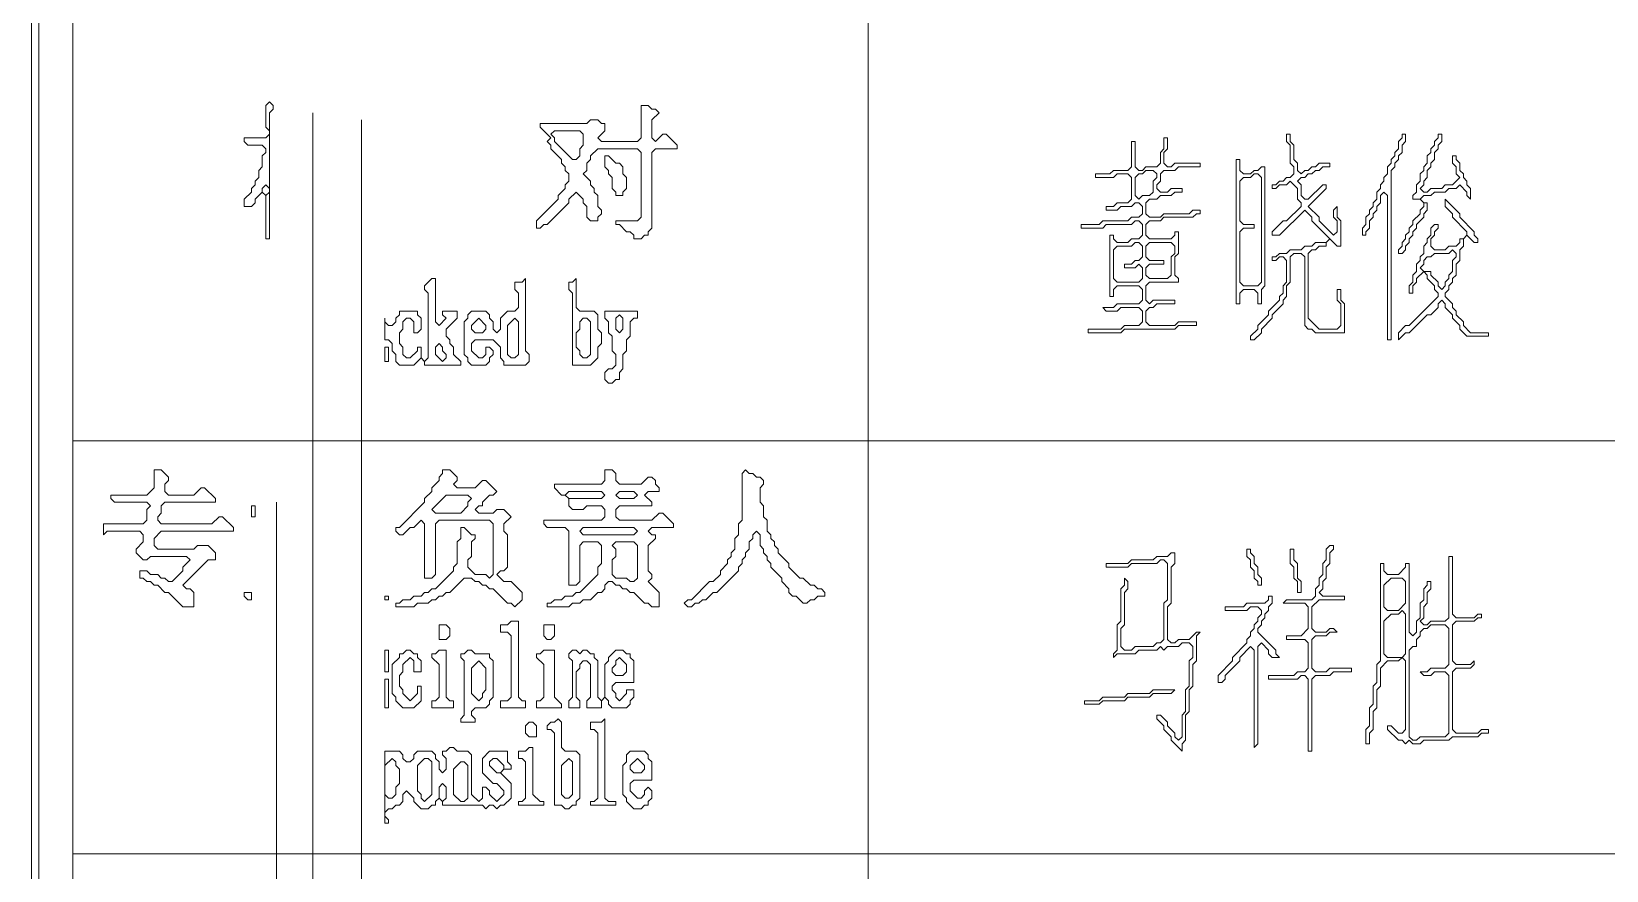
# Model space of a CAD drawing. Header units: millimetres. Extents: x 24 to 865, y 18 to 612.
# Drawn here: x 774.98 to 813.22, y 194.59 to 214.96 of the extents above; entities that cross this region are included whole.
import ezdxf

# ---------------------------------------------------------------- set-up
doc = ezdxf.new("R2010")
doc.units = ezdxf.units.MM
for name, color, linetype, lineweight in [('TRACE_CURVE', 6, 'CONTINUOUS', 0), ('TRACE_STRAIGHT', 5, 'CONTINUOUS', 0), ('TRACE_TEXT_SYMBOL', 6, 'CONTINUOUS', 0)]:
    doc.layers.add(name, color=color, linetype=linetype, lineweight=lineweight)

msp = doc.modelspace()

# ---------------------------------------------------------------- linework, layer by layer
at = {"layer": 'TRACE_CURVE', "color": 6}
msp.add_lwpolyline([(774.98, 600.7), (774.98, 28.726), (775.156, 28.726), (775.156, 600.7)], close=True, dxfattribs=at)
at = {"layer": 'TRACE_STRAIGHT', "color": 5}
for p, q in [((775.986, 601.456), (775.986, 27.883)), ((795.299, 274.996), (795.299, 175.135)), ((781.812, 212.99), (781.812, 190.395)), ((782.994, 212.815), (782.994, 187.067)), ((775.982, 205.026), (854.887, 205.026)), ((780.927, 203.533), (780.927, 180.281)), ((775.986, 194.993), (854.728, 194.993))]:
    msp.add_line(p, q, dxfattribs=at)
at = {"layer": 'TRACE_TEXT_SYMBOL', "color": 6}
for points in [[(780.761, 213.253), (780.673, 213.166), (780.673, 212.64), (780.761, 212.553), (780.761, 212.465), (780.673, 212.377), (780.148, 212.377), (780.148, 212.29), (780.235, 212.202), (780.585, 212.202), (780.673, 212.115), (780.673, 212.027), (780.585, 211.94), (780.585, 211.677), (780.498, 211.589), (780.498, 211.414), (780.41, 211.326), (780.41, 211.239), (780.323, 211.151), (780.323, 211.064), (780.148, 210.889), (780.148, 210.713), (780.323, 210.713), (780.41, 210.801), (780.41, 210.889), (780.585, 211.064), (780.673, 210.976), (780.673, 209.925), (780.761, 209.925), (780.761, 212.99), (780.848, 213.078), (780.848, 213.166)], [(787.592, 212.465), (787.679, 212.553), (788.292, 212.553), (788.38, 212.465), (788.38, 212.202), (788.292, 212.115), (788.292, 211.94), (788.205, 211.852), (788.117, 211.852), (787.679, 212.29), (787.679, 212.377)], [(808.26, 212.465), (808.26, 212.377), (808.173, 212.29), (808.173, 212.115), (808.085, 212.027), (808.085, 211.94), (807.997, 211.852), (807.997, 211.764), (807.91, 211.677), (807.91, 211.502), (807.822, 211.414), (807.822, 211.326), (807.735, 211.239), (807.735, 211.151), (807.647, 211.064), (807.647, 210.889), (807.56, 210.801), (807.56, 210.713), (807.472, 210.626), (807.472, 210.538), (807.384, 210.451), (807.384, 210.276), (807.297, 210.188), (807.297, 210.013), (807.384, 210.013), (807.384, 210.1), (807.472, 210.188), (807.472, 210.363), (807.56, 210.451), (807.56, 210.538), (807.647, 210.626), (807.647, 210.713), (807.735, 210.801), (807.735, 210.976), (807.822, 211.064), (807.91, 210.976), (807.91, 207.473), (807.997, 207.473), (807.997, 211.589), (808.085, 211.677), (808.085, 211.764), (808.173, 211.852), (808.173, 211.94), (808.26, 212.027), (808.26, 212.202), (808.348, 212.29), (808.348, 212.465)], [(788.905, 211.94), (788.905, 211.677), (788.993, 211.589), (788.993, 211.502), (789.081, 211.414), (789.081, 211.151), (789.168, 211.064), (789.168, 210.976), (789.343, 210.976), (789.343, 211.064), (789.431, 211.151), (789.431, 211.414), (789.343, 211.502), (789.343, 211.677), (789.256, 211.764), (789.168, 211.764), (788.993, 211.94)], [(801.955, 211.502), (802.042, 211.589), (802.217, 211.589), (802.305, 211.502), (802.305, 211.414), (802.217, 211.326), (802.217, 211.064), (802.13, 210.976), (801.955, 210.976), (801.867, 210.889), (801.779, 210.976), (801.779, 211.414), (801.867, 211.502)], [(804.232, 211.852), (804.232, 208.349), (804.319, 208.349), (804.319, 208.612), (804.407, 208.699), (804.669, 208.699), (804.757, 208.612), (804.757, 208.349), (804.845, 208.349), (804.845, 208.699), (804.932, 208.787), (804.932, 211.677), (804.845, 211.677), (804.757, 211.589), (804.669, 211.589), (804.582, 211.502), (804.407, 211.502), (804.319, 211.589), (804.319, 211.852)], [(804.582, 211.414), (804.669, 211.502), (804.757, 211.502), (804.845, 211.414), (804.845, 208.874), (804.757, 208.787), (804.407, 208.787), (804.319, 208.874), (804.319, 210.1), (804.407, 210.188), (804.669, 210.188), (804.669, 210.276), (804.407, 210.276), (804.319, 210.363), (804.319, 211.326), (804.407, 211.414)], [(780.585, 211.151), (780.673, 211.239), (780.761, 211.151), (780.761, 211.064), (780.673, 210.976), (780.585, 211.064)], [(801.692, 209.75), (801.779, 209.838), (801.867, 209.838), (801.955, 209.75), (801.955, 209.487), (801.867, 209.4), (801.779, 209.4), (801.692, 209.312), (801.517, 209.312), (801.517, 209.225), (801.779, 209.225), (801.867, 209.312), (801.955, 209.225), (801.955, 208.962), (801.867, 208.874), (801.342, 208.874), (801.254, 208.962), (801.254, 209.662), (801.342, 209.75)], [(802.042, 209.75), (802.13, 209.838), (802.655, 209.838), (802.743, 209.75), (802.743, 209.575), (802.655, 209.487), (802.655, 209.049), (802.568, 208.962), (802.13, 208.962), (802.042, 209.049), (802.042, 209.225), (802.13, 209.312), (802.48, 209.312), (802.48, 209.4), (802.13, 209.4), (802.042, 209.487)], [(809.399, 209.575), (809.486, 209.662), (809.574, 209.575), (809.574, 209.487), (809.486, 209.4), (809.486, 209.137), (809.399, 209.049), (809.399, 208.962), (809.311, 208.874), (809.311, 208.787), (809.224, 208.699), (809.136, 208.787), (809.136, 208.874), (808.961, 209.049), (808.961, 209.137), (808.786, 209.137), (808.698, 209.225), (808.786, 209.312), (808.786, 209.4), (808.873, 209.487), (808.961, 209.487), (809.048, 209.575)], [(784.702, 208.962), (784.526, 208.787), (784.526, 208.699), (784.614, 208.612), (784.614, 207.035), (784.526, 206.948), (784.439, 207.035), (784.439, 207.298), (784.351, 207.298), (784.351, 207.21), (784.176, 207.035), (784.089, 207.035), (784.001, 207.123), (784.001, 207.298), (783.913, 207.385), (783.913, 207.648), (784.001, 207.736), (784.001, 207.911), (784.089, 207.998), (784.176, 207.998), (784.264, 207.911), (784.264, 207.648), (784.351, 207.648), (784.439, 207.736), (784.439, 207.998), (784.351, 208.086), (784.351, 208.174), (783.913, 208.174), (783.913, 208.086), (783.826, 207.998), (783.826, 207.911), (783.738, 207.823), (783.651, 207.823), (783.563, 207.911), (783.563, 207.998), (783.563, 207.473), (783.651, 207.473), (783.738, 207.385), (783.738, 207.21), (783.826, 207.123), (783.826, 206.948), (783.913, 206.86), (784.264, 206.86), (784.439, 207.035), (784.526, 206.948), (784.526, 206.86), (785.402, 206.86), (785.402, 206.948), (785.227, 207.123), (785.227, 207.298), (785.14, 207.385), (785.14, 207.473), (785.052, 207.561), (785.052, 207.736), (785.315, 207.998), (785.315, 208.174), (784.964, 208.174), (784.964, 208.086), (785.052, 207.998), (784.877, 207.823), (784.789, 207.911), (784.789, 208.962)], [(786.979, 208.962), (786.891, 208.874), (786.716, 208.874), (786.716, 208.699), (786.804, 208.612), (786.804, 208.261), (786.716, 208.174), (786.541, 208.174), (786.366, 207.998), (786.366, 207.736), (786.278, 207.648), (786.19, 207.736), (786.19, 207.911), (786.103, 207.998), (786.103, 208.086), (786.015, 208.174), (785.665, 208.174), (785.577, 208.086), (785.577, 207.998), (785.49, 207.911), (785.49, 207.123), (785.577, 207.035), (785.577, 206.948), (785.665, 206.86), (786.015, 206.86), (786.103, 206.948), (786.103, 207.035), (786.19, 207.123), (786.19, 207.21), (786.103, 207.298), (786.015, 207.298), (786.015, 207.123), (785.928, 207.035), (785.84, 207.035), (785.665, 207.21), (785.665, 207.385), (785.753, 207.473), (786.19, 207.473), (786.366, 207.298), (786.366, 207.035), (786.453, 206.948), (786.453, 206.86), (786.979, 206.86), (787.066, 206.948), (787.066, 207.123), (786.979, 207.21)], [(788.205, 208.962), (788.117, 208.874), (788.03, 208.874), (788.03, 208.699), (788.117, 208.612), (788.117, 206.86), (788.555, 206.86), (788.73, 207.035), (788.73, 207.298), (788.818, 207.385), (788.818, 207.648), (788.73, 207.736), (788.73, 208.086), (788.643, 208.174), (788.292, 208.174), (788.205, 208.261)], [(788.905, 208.174), (788.905, 207.998), (788.993, 207.911), (788.993, 207.648), (789.081, 207.561), (789.081, 207.21), (789.168, 207.123), (789.168, 206.86), (789.081, 206.772), (788.993, 206.772), (788.905, 206.685), (788.905, 206.51), (788.993, 206.422), (789.081, 206.422), (789.168, 206.51), (789.256, 206.51), (789.256, 206.685), (789.343, 206.772), (789.343, 207.123), (789.431, 207.21), (789.431, 207.473), (789.518, 207.561), (789.518, 207.911), (789.606, 207.998), (789.694, 207.998), (789.694, 208.174)], [(789.168, 207.998), (789.256, 208.086), (789.343, 207.998), (789.343, 207.736), (789.256, 207.648), (789.168, 207.736)], [(785.84, 207.998), (786.015, 207.823), (786.015, 207.736), (785.928, 207.648), (785.753, 207.648), (785.665, 207.736), (785.665, 207.823)], [(786.716, 207.998), (786.804, 207.911), (786.804, 207.123), (786.716, 207.035), (786.628, 207.035), (786.541, 207.123), (786.541, 207.823)], [(788.292, 207.911), (788.38, 207.998), (788.467, 207.998), (788.555, 207.911), (788.555, 207.123), (788.467, 207.035), (788.38, 207.035), (788.292, 207.123), (788.292, 207.21), (788.205, 207.298), (788.205, 207.648), (788.292, 207.736)], [(783.563, 207.298), (783.651, 207.298), (783.651, 206.948), (783.563, 206.948)], [(784.789, 207.298), (784.877, 207.385), (784.964, 207.298), (784.964, 207.21), (785.052, 207.123), (785.052, 207.035), (784.964, 206.948), (784.789, 207.123)], [(785.052, 203.707), (785.577, 203.707), (785.665, 203.62), (785.577, 203.532), (785.577, 203.444), (785.402, 203.269), (784.789, 203.269), (784.702, 203.357)], [(787.942, 203.707), (788.03, 203.795), (788.818, 203.795), (788.905, 203.707), (788.818, 203.62), (788.03, 203.62)], [(789.168, 203.707), (789.256, 203.795), (789.606, 203.795), (789.694, 203.707), (789.606, 203.62), (789.256, 203.62)], [(780.323, 203.444), (780.41, 203.444), (780.41, 203.182), (780.323, 203.182)], [(788.292, 202.831), (788.38, 202.919), (789.606, 202.919), (789.694, 202.831), (789.606, 202.744), (788.38, 202.744)], [(789.081, 202.481), (789.168, 202.569), (789.606, 202.569), (789.694, 202.481), (789.694, 201.693), (789.606, 201.605), (789.518, 201.605), (789.431, 201.693), (789.168, 201.693), (789.081, 201.78), (789.081, 202.131), (789.168, 202.218), (789.168, 202.393)], [(804.494, 202.393), (804.494, 202.218), (804.582, 202.131), (804.582, 201.956), (804.669, 201.868), (804.669, 201.693), (804.757, 201.605), (804.757, 201.518), (804.845, 201.518), (804.845, 201.693), (804.757, 201.78), (804.757, 201.956), (804.669, 202.043), (804.669, 202.218), (804.582, 202.306), (804.582, 202.393)], [(805.545, 202.393), (805.545, 202.043), (805.633, 201.956), (805.633, 201.693), (805.72, 201.605), (805.72, 201.343), (805.808, 201.343), (805.808, 201.605), (805.72, 201.693), (805.72, 202.043), (805.633, 202.131), (805.633, 202.393)], [(807.997, 201.693), (808.26, 201.693), (808.348, 201.605), (808.348, 201.08), (808.173, 200.905), (807.91, 200.905), (807.822, 200.992), (807.822, 201.518)], [(780.148, 201.343), (780.148, 201.255), (780.235, 201.167), (780.323, 201.167), (780.323, 201.343)], [(783.563, 201.255), (783.651, 201.255), (783.651, 201.167), (783.563, 201.167)], [(805.02, 201.255), (805.02, 201.167), (804.932, 201.08), (804.494, 201.08), (804.407, 200.992), (803.969, 200.992), (803.969, 200.905), (804.494, 200.905), (804.582, 200.992), (804.757, 200.992), (804.845, 200.905), (804.845, 200.817), (804.757, 200.729), (804.757, 200.642), (804.669, 200.554), (804.669, 200.467), (804.582, 200.379), (804.582, 200.292), (804.494, 200.204), (804.494, 200.116), (804.144, 199.766), (804.144, 199.679), (803.794, 199.328), (803.794, 199.153), (803.881, 199.153), (803.969, 199.241), (803.969, 199.328), (804.319, 199.679), (804.319, 199.766), (804.582, 200.029), (804.669, 199.941), (804.669, 197.577), (804.757, 197.664), (804.757, 200.029), (804.845, 200.116), (805.02, 199.941), (805.02, 199.854), (805.107, 199.766), (805.283, 199.766), (805.195, 199.854), (805.195, 199.941), (804.757, 200.379), (804.757, 200.467), (804.845, 200.554), (804.845, 200.642), (804.932, 200.729), (804.932, 200.817), (805.02, 200.905), (805.02, 200.992), (805.107, 201.08), (805.107, 201.255)], [(808.173, 200.817), (808.26, 200.905), (808.348, 200.817), (808.348, 199.854), (808.26, 199.766), (807.91, 199.766), (807.822, 199.854), (807.822, 200.642), (807.997, 200.817)], [(784.877, 200.554), (784.877, 200.204), (785.052, 200.204), (785.14, 200.292), (785.14, 200.467), (785.052, 200.554)], [(786.628, 200.642), (786.541, 200.554), (786.366, 200.554), (786.366, 200.379), (786.541, 200.379), (786.628, 200.292), (786.628, 198.803), (786.541, 198.715), (786.366, 198.715), (786.366, 198.54), (786.979, 198.54), (786.979, 198.715), (786.891, 198.715), (786.804, 198.803), (786.804, 200.642)], [(787.417, 200.554), (787.417, 200.292), (787.504, 200.204), (787.592, 200.204), (787.679, 200.292), (787.679, 200.554)], [(808.873, 200.467), (808.961, 200.554), (809.311, 200.554), (809.399, 200.467), (809.399, 199.591), (809.311, 199.503), (808.961, 199.503), (808.873, 199.416), (808.698, 199.416), (808.786, 199.328), (808.961, 199.328), (809.048, 199.416), (809.311, 199.416), (809.399, 199.328), (809.399, 197.927), (809.311, 197.839), (808.698, 197.839), (808.611, 197.752), (808.523, 197.752), (808.435, 197.839), (808.435, 199.941), (808.523, 200.029), (808.611, 200.029), (808.611, 200.204), (808.698, 200.292), (808.698, 200.379), (808.786, 200.467)], [(783.563, 199.941), (783.651, 199.941), (783.651, 199.416), (783.563, 199.416)], [(784.089, 199.941), (784.001, 199.854), (783.913, 199.854), (783.913, 199.766), (783.738, 199.591), (783.738, 198.89), (783.826, 198.803), (783.826, 198.715), (784.001, 198.54), (784.264, 198.54), (784.439, 198.715), (784.439, 199.065), (784.351, 199.065), (784.351, 198.89), (784.176, 198.715), (784.001, 198.89), (784.001, 198.978), (783.913, 199.065), (783.913, 199.328), (784.001, 199.416), (784.001, 199.591), (784.176, 199.766), (784.264, 199.679), (784.264, 199.416), (784.439, 199.416), (784.439, 199.679), (784.351, 199.766), (784.351, 199.854), (784.264, 199.854), (784.176, 199.941)], [(784.877, 199.941), (784.789, 199.854), (784.702, 199.854), (784.702, 199.766), (784.877, 199.591), (784.877, 198.803), (784.789, 198.715), (784.702, 198.715), (784.702, 198.54), (785.227, 198.54), (785.227, 198.715), (785.14, 198.715), (785.052, 198.803), (785.052, 199.941)], [(785.577, 199.941), (785.49, 199.854), (785.402, 199.854), (785.402, 199.766), (785.49, 199.679), (785.49, 198.365), (785.402, 198.277), (785.402, 198.19), (785.753, 198.19), (785.753, 198.277), (785.665, 198.365), (785.665, 198.452), (785.753, 198.54), (786.015, 198.54), (786.103, 198.628), (786.103, 198.715), (786.19, 198.803), (786.19, 199.679), (786.103, 199.766), (786.103, 199.854), (785.753, 199.854), (785.665, 199.941)], [(785.84, 199.679), (786.015, 199.503), (786.015, 198.978), (785.928, 198.89), (785.928, 198.803), (785.84, 198.715), (785.665, 198.89), (785.665, 199.503)], [(787.417, 199.941), (787.329, 199.854), (787.241, 199.854), (787.241, 199.766), (787.417, 199.591), (787.417, 198.803), (787.329, 198.715), (787.241, 198.715), (787.241, 198.54), (787.854, 198.54), (787.854, 198.628), (787.679, 198.803), (787.679, 199.941)], [(788.117, 199.941), (788.03, 199.854), (788.03, 199.766), (788.117, 199.679), (788.117, 198.803), (788.03, 198.715), (788.03, 198.54), (788.292, 198.54), (788.292, 198.715), (788.205, 198.803), (788.205, 199.416), (788.292, 199.503), (788.292, 199.591), (788.38, 199.679), (788.467, 199.679), (788.555, 199.591), (788.555, 198.803), (788.467, 198.715), (788.467, 198.54), (788.818, 198.54), (788.818, 198.715), (788.905, 198.803), (788.993, 198.715), (788.993, 198.628), (789.081, 198.54), (789.431, 198.54), (789.518, 198.628), (789.518, 198.715), (789.606, 198.803), (789.606, 198.978), (789.431, 198.978), (789.431, 198.89), (789.256, 198.715), (789.168, 198.803), (789.168, 198.89), (789.081, 198.978), (789.081, 199.065), (789.168, 199.153), (789.606, 199.153), (789.606, 199.679), (789.518, 199.766), (789.518, 199.854), (789.431, 199.854), (789.343, 199.941), (789.168, 199.941), (788.993, 199.766), (788.993, 199.679), (788.905, 199.591), (788.905, 198.803), (788.818, 198.715), (788.73, 198.803), (788.73, 199.679), (788.643, 199.766), (788.643, 199.854), (788.555, 199.854), (788.467, 199.941), (788.38, 199.941), (788.292, 199.854), (788.205, 199.941)], [(789.168, 199.679), (789.256, 199.766), (789.431, 199.591), (789.431, 199.416), (789.343, 199.328), (789.168, 199.328), (789.081, 199.416), (789.081, 199.503), (789.168, 199.591)], [(783.563, 199.241), (783.651, 199.241), (783.651, 198.54), (783.563, 198.54)], [(802.217, 198.978), (802.13, 198.89), (801.604, 198.89), (801.517, 198.803), (800.991, 198.803), (800.904, 198.715), (800.553, 198.715), (800.553, 198.628), (800.904, 198.628), (800.991, 198.715), (801.517, 198.715), (801.604, 198.803), (802.13, 198.803), (802.217, 198.89), (802.655, 198.89), (802.743, 198.978)], [(787.066, 198.19), (786.979, 198.102), (786.979, 197.927), (787.066, 197.839), (787.241, 197.839), (787.241, 198.102), (787.154, 198.19)], [(787.767, 198.277), (787.679, 198.19), (787.592, 198.19), (787.504, 198.102), (787.504, 198.015), (787.592, 198.015), (787.679, 197.927), (787.679, 196.175), (787.854, 196.175), (787.942, 196.088), (788.03, 196.088), (788.117, 196.175), (788.205, 196.175), (788.205, 196.263), (788.292, 196.351), (788.292, 197.402), (788.205, 197.489), (787.942, 197.489), (787.854, 197.577), (787.854, 198.19)], [(788.905, 198.277), (788.818, 198.19), (788.555, 198.19), (788.555, 198.015), (788.643, 198.015), (788.73, 197.927), (788.73, 196.351), (788.643, 196.263), (788.555, 196.263), (788.555, 196.175), (789.168, 196.175), (789.168, 196.263), (788.993, 196.263), (788.905, 196.351)], [(787.066, 197.577), (786.979, 197.489), (786.804, 197.489), (786.804, 197.314), (786.891, 197.314), (786.979, 197.226), (786.979, 196.351), (786.891, 196.263), (786.804, 196.263), (786.804, 196.175), (787.417, 196.175), (787.417, 196.263), (787.329, 196.263), (787.154, 196.438), (787.154, 197.577)], [(789.518, 197.489), (789.431, 197.402), (789.431, 197.226), (789.343, 197.139), (789.343, 196.438), (789.431, 196.351), (789.431, 196.263), (789.606, 196.088), (789.781, 196.088), (789.869, 196.175), (789.956, 196.175), (789.956, 196.263), (790.044, 196.351), (790.044, 196.526), (789.956, 196.613), (789.869, 196.526), (789.869, 196.438), (789.781, 196.351), (789.694, 196.351), (789.518, 196.526), (789.518, 196.701), (789.606, 196.788), (790.044, 196.788), (790.044, 197.226), (789.956, 197.314), (789.956, 197.402), (789.869, 197.489)], [(783.738, 197.314), (783.826, 197.226), (783.826, 197.139), (783.913, 197.051), (783.913, 196.701), (783.826, 196.613), (783.826, 196.438), (783.738, 196.351), (783.651, 196.351), (783.563, 196.438), (783.563, 197.139)], [(784.526, 197.314), (784.614, 197.314), (784.702, 197.226), (784.702, 196.438), (784.526, 196.263), (784.439, 196.351), (784.439, 196.438), (784.351, 196.526), (784.351, 197.139)], [(785.402, 197.226), (785.49, 197.226), (785.577, 197.139), (785.577, 196.351), (785.49, 196.263), (785.402, 196.263), (785.227, 196.438), (785.227, 197.051)], [(786.103, 197.226), (786.19, 197.314), (786.278, 197.314), (786.453, 197.139), (786.453, 197.051), (786.366, 196.964), (786.278, 196.964), (786.103, 197.139)], [(788.03, 197.314), (788.117, 197.226), (788.117, 196.438), (788.03, 196.351), (787.942, 196.351), (787.854, 196.438), (787.854, 197.139)], [(789.694, 197.314), (789.869, 197.139), (789.869, 197.051), (789.781, 196.964), (789.606, 196.964), (789.518, 197.051), (789.518, 197.139)], [(784.877, 196.613), (784.964, 196.701), (785.052, 196.613), (785.052, 196.351), (784.964, 196.263), (784.877, 196.351)]]:
    msp.add_lwpolyline(points, close=True, dxfattribs=at)
for points in [[(789.781, 213.166), (789.781, 212.377), (789.694, 212.29), (788.818, 212.29), (788.73, 212.377), (788.905, 212.553), (788.905, 212.728), (788.818, 212.728), (788.73, 212.815), (788.555, 212.815), (788.467, 212.728), (787.329, 212.728), (787.329, 212.64), (787.592, 212.377), (787.504, 212.29), (787.592, 212.202), (787.592, 212.115), (787.854, 211.852), (787.854, 211.764), (787.942, 211.677), (787.942, 211.589), (788.03, 211.502), (788.03, 211.326), (787.942, 211.239), (787.942, 211.151), (787.767, 210.976), (787.767, 210.889), (787.241, 210.363), (787.241, 210.188), (787.329, 210.188), (787.417, 210.276), (787.504, 210.276), (788.03, 210.801), (788.03, 210.889), (788.205, 211.064), (788.38, 210.889), (788.38, 210.801), (788.467, 210.713), (788.467, 210.451), (788.555, 210.363), (788.73, 210.363), (788.73, 210.451), (788.818, 210.538), (788.818, 210.626), (788.73, 210.713), (788.73, 210.976), (788.643, 211.064), (788.643, 211.151), (788.555, 211.239), (788.555, 211.326), (788.38, 211.502), (788.467, 211.589), (788.467, 211.764), (788.555, 211.852), (788.555, 211.94), (788.73, 212.115), (789.694, 212.115), (789.781, 212.027), (789.781, 210.451), (789.694, 210.363), (789.168, 210.363), (789.168, 210.276), (789.256, 210.276), (789.431, 210.1)], [(789.431, 210.1), (789.518, 210.1), (789.606, 210.013), (789.606, 209.925), (789.781, 209.925), (789.869, 210.013), (789.956, 210.013), (789.956, 210.1), (790.044, 210.188), (790.044, 212.027), (790.131, 212.115), (790.657, 212.115), (790.657, 212.202), (790.394, 212.465), (790.307, 212.465), (790.131, 212.29), (790.044, 212.377), (790.044, 212.815), (790.219, 212.99), (790.131, 213.078), (790.044, 213.078), (789.956, 213.166), (789.781, 213.166)], [(802.48, 212.377), (802.48, 212.115), (802.392, 212.027), (802.392, 211.764), (802.305, 211.677), (802.042, 211.677), (801.955, 211.589), (801.867, 211.589), (801.779, 211.677), (801.779, 212.29), (801.692, 212.29), (801.692, 211.677), (801.604, 211.589), (801.254, 211.589), (801.166, 211.502), (800.816, 211.502), (800.816, 211.414), (801.254, 211.414), (801.342, 211.502), (801.604, 211.502), (801.692, 211.414), (801.692, 210.889), (801.604, 210.801), (801.342, 210.801), (801.254, 210.713), (801.079, 210.713), (801.079, 210.626), (801.342, 210.626), (801.429, 210.713), (801.692, 210.713), (801.779, 210.801), (801.867, 210.801), (801.955, 210.713), (801.955, 210.538), (801.867, 210.451), (801.692, 210.451), (801.604, 210.363), (800.991, 210.363), (800.904, 210.276), (800.466, 210.276), (800.466, 210.188), (800.991, 210.188), (801.079, 210.276), (801.692, 210.276), (801.779, 210.363), (801.867, 210.363), (801.955, 210.276), (801.955, 210.013), (801.867, 209.925), (801.692, 209.925), (801.604, 209.838), (801.342, 209.838), (801.254, 209.925), (801.254, 210.013), (801.166, 210.013), (801.166, 208.524), (801.254, 208.524), (801.254, 208.699), (801.342, 208.787), (801.867, 208.787), (801.955, 208.699), (801.955, 208.436), (801.867, 208.349), (801.342, 208.349)], [(802.392, 210.976), (802.655, 210.976), (802.743, 211.064), (802.918, 211.064), (802.918, 211.151), (802.655, 211.151), (802.568, 211.064), (802.392, 211.064), (802.305, 211.151), (802.305, 211.239), (802.392, 211.326), (802.392, 211.502), (802.48, 211.589), (802.743, 211.589), (802.83, 211.677), (803.356, 211.677), (803.356, 211.764), (802.743, 211.764), (802.655, 211.677), (802.568, 211.677), (802.48, 211.764), (802.48, 212.027), (802.568, 212.115), (802.568, 212.377), (802.48, 212.377)], [(805.458, 212.465), (805.458, 212.29), (805.545, 212.202), (805.545, 211.764), (805.633, 211.677), (805.633, 211.502), (805.545, 211.414), (805.458, 211.414), (805.37, 211.326), (805.283, 211.326), (805.195, 211.239), (805.107, 211.239), (805.107, 211.151), (805.195, 211.151), (805.283, 211.239), (805.458, 211.239), (805.545, 211.326), (805.72, 211.151), (805.72, 210.889), (805.808, 210.801), (805.808, 210.713), (805.458, 210.363), (805.37, 210.363), (805.107, 210.1), (805.107, 210.013), (805.283, 210.013), (805.896, 210.626), (806.071, 210.451), (806.071, 210.363), (806.509, 209.925), (806.421, 209.838), (806.158, 209.838), (806.071, 209.75), (805.896, 209.75), (805.808, 209.662), (805.545, 209.662), (805.458, 209.575), (805.283, 209.575), (805.195, 209.487), (805.107, 209.487), (805.107, 209.4), (805.195, 209.4), (805.283, 209.487), (805.37, 209.487), (805.458, 209.4), (805.458, 208.874), (805.37, 208.787), (805.37, 208.612), (805.283, 208.524), (805.283, 208.436), (805.02, 208.174), (805.02, 208.086), (804.757, 207.823), (804.757, 207.736), (804.582, 207.561), (804.582, 207.473), (804.669, 207.473), (804.845, 207.648), (804.845, 207.736), (805.107, 207.998), (805.107, 208.086), (805.37, 208.349), (805.37, 208.436), (805.458, 208.524)], [(805.896, 211.589), (805.808, 211.502), (805.72, 211.589), (805.72, 211.764), (805.633, 211.852), (805.633, 212.202), (805.545, 212.29), (805.545, 212.465), (805.458, 212.465)], [(809.136, 212.465), (809.136, 212.377), (809.048, 212.29), (809.048, 212.202), (808.961, 212.115), (808.961, 212.027), (808.873, 211.94), (808.873, 211.764), (808.786, 211.677), (808.786, 211.589), (808.698, 211.502), (808.698, 211.326), (808.611, 211.239), (808.611, 211.064), (808.523, 210.976), (808.523, 210.889), (808.698, 210.889), (808.786, 210.801), (808.786, 210.713), (808.698, 210.626), (808.698, 210.538), (808.523, 210.363), (808.523, 210.276), (808.435, 210.188), (808.435, 210.1), (808.348, 210.013), (808.348, 209.925), (808.26, 209.838), (808.26, 209.75), (808.173, 209.662), (808.173, 209.575), (808.26, 209.575), (808.348, 209.662), (808.348, 209.75), (808.435, 209.838), (808.435, 209.925), (808.523, 210.013), (808.523, 210.1), (808.611, 210.188), (808.611, 210.276), (808.786, 210.451), (808.786, 210.538), (808.873, 210.626), (808.873, 210.801), (808.786, 210.801), (808.698, 210.889), (808.786, 210.976), (808.961, 210.976), (809.048, 211.064), (809.311, 211.064), (809.399, 211.151), (809.574, 211.151), (809.661, 211.239), (809.837, 211.064), (809.837, 210.976), (809.924, 210.889), (809.924, 211.151), (809.837, 211.239), (809.837, 211.326), (809.749, 211.414), (809.749, 211.502), (809.661, 211.589), (809.661, 211.764), (809.574, 211.852)], [(809.574, 211.852), (809.574, 211.94), (809.486, 211.94), (809.486, 211.764), (809.574, 211.677), (809.574, 211.502), (809.661, 211.414), (809.486, 211.239), (809.311, 211.239), (809.224, 211.151), (808.961, 211.151), (808.873, 211.064), (808.786, 211.064), (808.698, 211.151), (808.786, 211.239), (808.786, 211.326), (808.873, 211.414), (808.873, 211.589), (808.961, 211.677), (808.961, 211.764), (809.048, 211.852), (809.048, 212.027), (809.136, 212.115), (809.136, 212.202), (809.224, 212.29), (809.224, 212.465), (809.136, 212.465)], [(805.458, 208.524), (805.458, 208.787), (805.545, 208.874), (805.545, 209.487), (805.633, 209.575), (805.808, 209.575), (805.896, 209.487), (805.896, 207.823), (805.983, 207.736), (806.071, 207.736), (806.158, 207.648), (806.859, 207.648), (806.859, 208.349), (806.771, 208.436), (806.771, 208.699), (806.684, 208.699), (806.684, 208.436), (806.771, 208.349), (806.771, 207.823), (806.684, 207.736), (806.246, 207.736), (805.983, 207.998), (805.983, 209.575), (806.071, 209.662), (806.158, 209.662), (806.246, 209.75), (806.421, 209.75), (806.421, 209.838), (806.509, 209.925), (806.684, 209.75), (806.771, 209.75), (806.771, 210.363), (806.684, 210.451), (806.684, 210.713), (806.596, 210.626), (806.596, 210.451), (806.684, 210.363), (806.684, 210.1), (806.596, 210.013), (806.246, 210.363), (806.246, 210.451), (805.983, 210.713), (806.421, 211.151), (806.421, 211.239), (806.333, 211.239), (805.983, 210.889), (805.896, 210.889), (805.808, 210.976), (805.808, 211.239), (805.72, 211.326), (805.808, 211.414), (805.896, 211.414), (805.983, 211.502), (806.071, 211.502), (806.158, 211.589), (806.246, 211.589), (806.333, 211.677), (806.509, 211.677), (806.509, 211.764), (806.246, 211.764), (806.158, 211.677), (806.071, 211.677), (805.983, 211.589), (805.896, 211.589)], [(801.342, 208.349), (801.254, 208.261), (800.991, 208.261), (801.079, 208.174), (801.342, 208.174), (801.429, 208.261), (801.867, 208.261), (801.955, 208.174), (801.955, 207.911), (801.867, 207.823), (801.517, 207.823), (801.429, 207.736), (800.641, 207.736), (800.641, 207.648), (801.429, 207.648), (801.517, 207.736), (802.743, 207.736), (802.83, 207.823), (803.268, 207.823), (803.268, 207.911), (802.83, 207.911), (802.743, 207.823), (802.13, 207.823), (802.042, 207.911), (802.042, 208.174), (802.13, 208.261), (802.217, 208.261), (802.305, 208.349), (802.743, 208.349), (802.743, 208.436), (802.217, 208.436), (802.13, 208.349), (802.042, 208.436), (802.042, 208.787), (802.13, 208.874), (802.83, 208.874), (802.83, 208.962), (802.743, 209.049), (802.743, 209.487), (802.83, 209.575), (802.83, 210.1), (802.743, 210.1), (802.743, 210.013), (802.655, 209.925), (802.13, 209.925), (802.042, 210.013), (802.042, 210.276), (802.13, 210.363), (802.392, 210.363), (802.48, 210.451), (803.181, 210.451), (803.268, 210.538), (803.356, 210.538), (803.356, 210.626), (803.181, 210.626), (803.093, 210.538), (802.48, 210.538), (802.392, 210.451), (802.13, 210.451), (802.042, 210.538), (802.042, 210.801), (802.13, 210.889), (802.305, 210.889), (802.392, 210.976)], [(809.311, 210.889), (809.311, 210.713), (809.486, 210.538), (809.486, 210.451), (809.837, 210.1), (809.837, 210.013), (809.749, 209.925), (809.661, 209.925), (809.661, 209.838), (809.574, 209.75), (809.399, 209.75), (809.311, 209.662), (809.048, 209.662), (808.961, 209.75), (808.961, 209.925), (809.048, 210.013), (809.048, 210.1), (809.136, 210.188), (809.136, 210.276), (809.048, 210.276), (808.961, 210.188), (808.961, 210.013), (808.873, 209.925), (808.873, 209.838), (808.786, 209.75), (808.786, 209.575), (808.698, 209.487), (808.698, 209.4), (808.611, 209.312), (808.611, 209.137), (808.523, 209.049), (808.523, 208.874), (808.435, 208.787), (808.435, 208.612), (808.523, 208.612), (808.523, 208.787), (808.611, 208.874), (808.611, 208.962), (808.786, 209.137), (808.873, 209.049), (808.873, 208.962), (809.048, 208.787), (809.048, 208.699), (809.136, 208.612), (809.136, 208.524), (808.435, 207.823), (808.348, 207.823), (808.173, 207.648), (808.173, 207.473), (808.348, 207.648), (808.435, 207.648), (808.873, 208.086), (808.961, 208.086), (809.136, 208.261), (809.136, 208.349), (809.224, 208.436), (809.311, 208.349), (809.311, 208.261), (809.486, 208.086), (809.486, 207.998), (809.661, 207.823), (809.661, 207.736), (809.837, 207.561), (810.362, 207.561)], [(810.362, 207.561), (810.362, 207.648), (809.924, 207.648), (809.749, 207.823), (809.749, 207.911), (809.574, 208.086), (809.574, 208.174), (809.486, 208.261), (809.486, 208.349), (809.311, 208.524), (809.311, 208.612), (809.399, 208.699), (809.399, 208.787), (809.486, 208.874), (809.486, 208.962), (809.574, 209.049), (809.574, 209.312), (809.661, 209.4), (809.661, 209.662), (809.749, 209.75), (809.749, 209.925), (809.837, 210.013), (810.012, 209.838), (810.099, 209.838), (810.099, 209.925), (810.012, 210.013), (810.012, 210.1), (809.661, 210.451), (809.661, 210.538), (809.311, 210.889)], [(777.958, 204.32), (777.958, 203.882), (777.783, 203.707), (776.907, 203.707), (776.907, 203.62), (776.995, 203.532), (777.783, 203.532), (777.871, 203.444), (777.783, 203.357), (777.783, 203.094), (777.695, 203.007), (776.732, 203.007), (776.732, 202.744), (776.82, 202.831), (777.608, 202.831), (777.695, 202.744), (777.695, 202.569), (777.52, 202.393), (777.52, 202.306), (777.695, 202.131), (777.783, 202.131), (777.871, 202.218), (778.746, 202.218), (778.834, 202.131), (778.659, 201.956), (778.659, 201.868), (778.396, 201.605), (778.308, 201.605), (778.221, 201.693), (778.133, 201.693), (778.046, 201.78), (777.871, 201.78), (777.783, 201.868), (777.608, 201.868), (777.608, 201.693), (777.695, 201.693), (777.783, 201.605), (777.871, 201.605), (777.958, 201.518), (778.046, 201.518), (778.221, 201.343), (778.308, 201.343), (778.659, 200.992), (778.921, 200.992), (778.921, 201.343), (778.834, 201.43), (778.746, 201.43), (778.659, 201.518), (779.272, 202.131), (779.447, 202.131), (779.447, 202.306), (779.272, 202.481), (779.009, 202.481), (778.921, 202.393), (778.046, 202.393), (777.958, 202.481), (777.958, 202.656), (778.133, 202.831), (779.885, 202.831), (779.885, 202.919), (779.622, 203.182), (779.535, 203.182), (779.359, 203.007), (778.133, 203.007)], [(778.133, 203.007), (778.046, 203.094), (778.046, 203.182), (778.133, 203.269), (778.133, 203.444), (778.221, 203.532), (779.447, 203.532), (779.447, 203.62), (779.184, 203.882), (779.097, 203.882), (778.921, 203.707), (778.308, 203.707), (778.221, 203.795), (778.221, 203.97), (778.308, 204.057), (778.308, 204.145), (778.133, 204.32), (777.958, 204.32)], [(784.964, 204.32), (784.964, 204.233), (784.877, 204.145), (784.877, 204.057), (784.702, 203.882), (784.702, 203.795), (784.526, 203.62), (784.526, 203.532), (783.913, 202.919), (783.826, 202.919), (783.826, 202.831), (783.913, 202.744), (784.001, 202.744), (784.176, 202.919), (784.264, 202.919), (784.439, 203.094), (784.526, 203.007), (784.526, 201.693), (784.702, 201.693), (784.789, 201.78), (784.789, 203.007), (784.877, 203.094), (786.103, 203.094), (786.19, 203.007), (786.19, 201.78), (786.103, 201.693), (786.015, 201.78), (785.753, 201.78), (785.577, 201.956), (785.577, 202.131), (785.665, 202.218), (785.665, 202.569), (785.753, 202.656), (785.753, 202.744), (785.665, 202.744), (785.49, 202.919), (785.402, 202.919), (785.402, 202.656), (785.315, 202.569), (785.315, 202.043), (785.227, 201.956), (785.227, 201.868), (784.789, 201.43), (784.702, 201.43), (784.614, 201.343), (784.526, 201.343), (784.439, 201.255), (784.264, 201.255), (784.176, 201.167), (784.001, 201.167), (783.913, 201.08), (783.826, 201.08), (783.826, 200.992), (784.264, 200.992), (784.351, 201.08), (784.614, 201.08), (784.702, 201.167), (784.789, 201.167), (784.877, 201.255), (784.964, 201.255), (785.052, 201.343), (785.14, 201.343), (785.49, 201.693), (785.665, 201.693)], [(785.665, 201.693), (785.753, 201.605), (785.84, 201.605), (785.928, 201.518), (786.015, 201.518), (786.103, 201.43), (786.19, 201.43), (786.541, 201.08), (786.628, 201.08), (786.716, 200.992), (786.891, 201.167), (786.891, 201.343), (786.628, 201.605), (786.453, 201.605), (786.278, 201.78), (786.366, 201.868), (786.453, 201.868), (786.541, 201.956), (786.541, 202.744), (786.453, 202.831), (786.453, 203.007), (786.628, 203.182), (786.453, 203.357), (786.278, 203.357), (786.19, 203.269), (785.84, 203.269), (785.753, 203.357), (785.84, 203.444), (785.928, 203.444), (785.928, 203.532), (786.103, 203.707), (786.19, 203.707), (786.278, 203.795), (786.015, 204.057), (785.928, 204.057), (785.753, 203.882), (785.315, 203.882), (785.227, 203.97), (785.315, 204.057), (785.315, 204.145), (785.14, 204.32), (784.964, 204.32)], [(788.905, 204.32), (788.905, 204.057), (788.818, 203.97), (787.679, 203.97), (787.679, 203.882), (787.854, 203.707), (787.942, 203.707), (788.03, 203.62), (788.03, 203.444), (788.117, 203.357), (788.38, 203.357), (788.467, 203.444), (788.818, 203.444), (788.905, 203.357), (788.905, 203.182), (788.818, 203.094), (787.417, 203.094), (787.417, 203.007), (787.504, 202.919), (787.942, 202.919), (788.03, 202.831), (788.03, 201.518), (788.205, 201.518), (788.292, 201.605), (788.292, 202.481), (788.38, 202.569), (788.73, 202.569), (788.818, 202.481), (788.818, 202.043), (788.73, 201.956), (788.73, 201.78), (788.292, 201.343), (788.205, 201.343), (788.117, 201.255), (787.942, 201.255), (787.854, 201.167), (787.679, 201.167), (787.592, 201.08), (787.504, 201.08), (787.504, 200.992), (788.03, 200.992), (788.117, 201.08), (788.292, 201.08), (788.38, 201.167), (788.555, 201.167), (788.73, 201.343), (788.818, 201.343), (788.905, 201.43), (788.905, 201.518), (788.993, 201.605), (789.081, 201.605), (789.168, 201.518), (789.256, 201.518), (789.343, 201.43), (789.431, 201.43), (789.518, 201.343), (789.606, 201.343), (789.869, 201.08), (789.956, 201.08), (790.044, 200.992), (790.219, 200.992), (790.219, 201.343), (789.956, 201.605), (790.044, 201.693)], [(790.044, 201.693), (790.044, 201.78), (789.956, 201.868), (789.956, 202.481), (790.131, 202.656), (790.131, 202.744), (790.044, 202.744), (789.956, 202.831), (790.044, 202.919), (790.569, 202.919), (790.569, 203.007), (790.307, 203.269), (790.219, 203.269), (790.044, 203.094), (789.256, 203.094), (789.168, 203.182), (789.168, 203.357), (789.256, 203.444), (790.044, 203.444), (790.044, 203.532), (789.869, 203.707), (789.956, 203.795), (790.219, 203.795), (790.219, 203.882), (790.131, 203.97), (790.131, 204.057), (790.044, 204.145), (789.956, 204.145), (789.781, 203.97), (789.256, 203.97), (789.168, 204.057), (789.168, 204.233), (789.081, 204.32), (788.905, 204.32)], [(792.321, 204.32), (792.233, 204.233), (792.233, 203.094), (792.146, 203.007), (792.146, 202.744), (792.058, 202.656), (792.058, 202.393), (791.971, 202.306), (791.971, 202.218), (791.883, 202.131), (791.883, 202.043), (791.708, 201.868), (791.708, 201.78), (791.533, 201.605), (791.445, 201.605), (791.007, 201.167), (790.92, 201.167), (790.832, 201.08), (790.92, 200.992), (791.007, 200.992), (791.095, 201.08), (791.182, 201.08), (791.27, 201.167), (791.358, 201.167), (791.533, 201.343), (791.62, 201.343), (792.146, 201.868), (792.146, 201.956), (792.233, 202.043), (792.233, 202.131), (792.321, 202.218), (792.321, 202.306), (792.409, 202.393), (792.409, 202.569), (792.496, 202.656), (792.496, 202.744), (792.584, 202.831), (792.671, 202.744), (792.671, 202.481), (792.759, 202.393), (792.759, 202.306), (792.846, 202.218), (792.846, 202.131), (792.934, 202.043), (792.934, 201.956), (793.197, 201.693), (793.197, 201.605), (793.372, 201.43), (793.372, 201.343), (793.459, 201.255), (793.547, 201.255), (793.722, 201.08), (793.81, 201.08), (793.897, 201.167), (793.985, 201.167), (794.073, 201.255), (794.248, 201.255), (794.248, 201.343), (794.16, 201.43), (794.073, 201.43), (793.985, 201.518), (793.897, 201.518), (793.722, 201.693), (793.635, 201.693)], [(793.635, 201.693), (793.372, 201.956), (793.372, 202.043), (793.109, 202.306), (793.109, 202.393), (793.022, 202.481), (793.022, 202.569), (792.934, 202.656), (792.934, 202.744), (792.846, 202.831), (792.846, 203.094), (792.759, 203.182), (792.759, 203.444), (792.671, 203.532), (792.671, 203.882), (792.759, 203.97), (792.759, 204.057), (792.671, 204.145), (792.584, 204.145), (792.496, 204.233), (792.409, 204.233), (792.321, 204.32)], [(806.509, 202.481), (806.421, 202.393), (806.421, 202.131), (806.333, 202.043), (806.333, 201.78), (806.246, 201.693), (806.246, 201.518), (806.158, 201.43), (806.158, 201.255), (806.071, 201.167), (805.458, 201.167), (805.37, 201.08), (805.896, 201.08), (805.983, 200.992), (805.983, 200.467), (805.808, 200.292), (805.458, 200.292), (805.458, 200.204), (805.896, 200.204), (805.983, 200.116), (805.983, 199.503), (805.896, 199.416), (805.72, 199.416), (805.633, 199.328), (805.02, 199.328), (805.02, 199.241), (805.72, 199.241), (805.808, 199.328), (805.896, 199.328), (805.983, 199.241), (805.983, 197.489), (806.071, 197.489), (806.071, 199.241), (806.158, 199.328), (806.509, 199.328), (806.596, 199.416), (807.034, 199.416), (807.034, 199.503), (806.509, 199.503), (806.421, 199.416), (806.158, 199.416), (806.071, 199.503), (806.071, 200.204), (806.158, 200.292), (806.421, 200.292), (806.509, 200.379), (806.684, 200.379), (806.596, 200.467), (806.509, 200.467), (806.421, 200.379), (806.158, 200.379), (806.071, 200.467), (806.071, 200.992), (806.246, 201.167), (806.859, 201.167), (806.859, 201.255), (806.333, 201.255), (806.246, 201.343), (806.333, 201.43), (806.333, 201.605), (806.421, 201.693), (806.421, 201.956), (806.509, 202.043), (806.509, 202.306)], [(806.509, 202.306), (806.596, 202.393), (806.596, 202.481), (806.509, 202.481)], [(802.655, 202.306), (802.568, 202.218), (802.305, 202.218), (802.217, 202.131), (801.692, 202.131), (801.604, 202.043), (801.079, 202.043), (801.079, 201.956), (801.604, 201.956), (801.692, 202.043), (802.305, 202.043), (802.392, 202.131), (802.48, 202.131), (802.568, 202.043), (802.568, 201.167), (802.48, 201.08), (802.48, 200.204), (802.392, 200.116), (802.305, 200.116), (802.217, 200.029), (801.779, 200.029), (801.692, 199.941), (801.517, 199.941), (801.429, 200.029), (801.429, 200.467), (801.517, 200.554), (801.517, 201.343), (801.604, 201.43), (801.604, 201.605), (801.517, 201.693), (801.517, 201.518), (801.429, 201.43), (801.429, 200.642), (801.342, 200.554), (801.342, 199.941), (801.254, 199.854), (801.254, 199.766), (801.342, 199.854), (801.779, 199.854), (801.867, 199.941), (802.305, 199.941), (802.392, 200.029), (802.48, 199.941), (802.568, 200.029), (802.83, 200.029), (802.918, 200.116), (803.093, 200.116), (803.181, 200.029), (803.181, 199.766), (803.093, 199.679), (803.093, 199.065), (803.005, 198.978), (803.005, 198.452), (802.918, 198.365), (802.918, 197.839), (802.83, 197.752), (802.743, 197.839), (802.743, 197.927), (802.568, 198.102), (802.568, 198.19), (802.392, 198.365), (802.305, 198.365), (802.305, 198.277), (802.48, 198.102)], [(802.48, 198.102), (802.48, 198.015), (802.655, 197.839), (802.655, 197.752), (802.918, 197.489), (802.918, 197.664), (803.005, 197.752), (803.005, 198.365), (803.093, 198.452), (803.093, 198.978), (803.181, 199.065), (803.181, 199.591), (803.268, 199.679), (803.268, 200.292), (803.356, 200.379), (803.268, 200.379), (803.093, 200.204), (802.83, 200.204), (802.743, 200.116), (802.655, 200.116), (802.568, 200.204), (802.568, 200.992), (802.655, 201.08), (802.655, 201.956), (802.743, 202.043), (802.743, 202.306), (802.655, 202.306)], [(809.399, 202.218), (809.399, 200.729), (809.311, 200.642), (808.961, 200.642), (808.873, 200.554), (808.786, 200.554), (808.698, 200.642), (808.786, 200.729), (808.786, 200.992), (808.873, 201.08), (808.873, 201.343), (808.961, 201.43), (808.961, 201.605), (808.873, 201.605), (808.873, 201.518), (808.786, 201.43), (808.786, 201.167), (808.698, 201.08), (808.698, 200.729), (808.611, 200.642), (808.611, 200.379), (808.523, 200.292), (808.435, 200.379), (808.435, 202.043), (808.348, 202.043), (808.348, 201.956), (808.173, 201.78), (807.91, 201.78), (807.822, 201.868), (807.822, 202.043), (807.735, 202.043), (807.735, 199.679), (807.647, 199.591), (807.647, 199.153), (807.56, 199.065), (807.56, 198.628), (807.472, 198.54), (807.472, 198.102), (807.384, 198.015), (807.384, 197.664), (807.472, 197.664), (807.472, 197.927), (807.56, 198.015), (807.56, 198.452), (807.647, 198.54), (807.647, 198.978), (807.735, 199.065), (807.735, 199.503), (807.91, 199.679), (808.173, 199.679), (808.26, 199.766), (808.348, 199.679), (808.348, 198.015), (808.26, 197.927), (808.173, 197.927), (807.997, 198.102), (807.91, 198.102), (807.91, 198.015), (808.173, 197.752), (808.26, 197.752), (808.348, 197.664), (808.435, 197.752), (808.523, 197.664), (808.698, 197.664)], [(808.698, 197.664), (808.786, 197.752), (809.399, 197.752), (809.486, 197.839), (810.099, 197.839), (810.187, 197.927), (810.362, 197.927), (810.362, 198.015), (810.187, 198.015), (810.099, 197.927), (809.574, 197.927), (809.486, 198.015), (809.486, 199.416), (809.574, 199.503), (809.924, 199.503), (810.012, 199.591), (810.012, 199.679), (809.924, 199.591), (809.574, 199.591), (809.486, 199.679), (809.486, 200.554), (809.574, 200.642), (810.012, 200.642), (810.099, 200.729), (810.187, 200.729), (810.187, 200.817), (810.099, 200.817), (810.012, 200.729), (809.574, 200.729), (809.486, 200.817), (809.486, 202.218), (809.399, 202.218)], [(785.14, 197.577), (785.052, 197.489), (784.964, 197.489), (784.964, 197.402), (785.052, 197.314), (785.052, 197.051), (784.964, 196.964), (784.877, 197.051), (784.877, 197.226), (784.789, 197.314), (784.789, 197.402), (784.702, 197.489), (784.351, 197.489), (784.264, 197.402), (784.264, 197.314), (784.176, 197.226), (784.089, 197.226), (784.001, 197.314), (784.001, 197.402), (783.913, 197.489), (783.563, 197.489), (783.563, 195.738), (783.651, 195.738), (783.651, 195.825), (783.563, 195.913), (783.563, 196), (783.651, 196.088), (783.738, 196.088), (783.826, 196.175), (783.913, 196.175), (784.001, 196.263), (784.001, 196.438), (784.089, 196.526), (784.264, 196.351), (784.264, 196.263), (784.439, 196.088), (784.614, 196.088), (784.702, 196.175), (784.789, 196.175), (784.789, 196.263), (784.877, 196.351), (784.964, 196.263), (784.964, 196.175), (785.928, 196.175), (786.015, 196.088), (786.103, 196.175), (786.19, 196.175), (786.278, 196.088), (786.366, 196.175), (786.453, 196.175), (786.628, 196.351), (786.628, 196.701), (786.366, 196.964), (786.453, 197.051), (786.628, 197.051), (786.628, 197.139), (786.541, 197.226), (786.541, 197.489), (786.103, 197.489), (785.928, 197.314), (785.928, 196.964), (786.19, 196.701), (786.278, 196.701), (786.453, 196.526)], [(786.453, 196.526), (786.453, 196.438), (786.278, 196.263), (786.103, 196.438), (786.103, 196.526), (786.015, 196.613), (785.928, 196.613), (785.928, 196.351), (785.84, 196.263), (785.665, 196.438), (785.665, 197.402), (785.577, 197.489), (785.315, 197.489), (785.227, 197.577), (785.14, 197.577)]]:
    msp.add_lwpolyline(points, dxfattribs=at)

doc.saveas('drawing.dxf')
